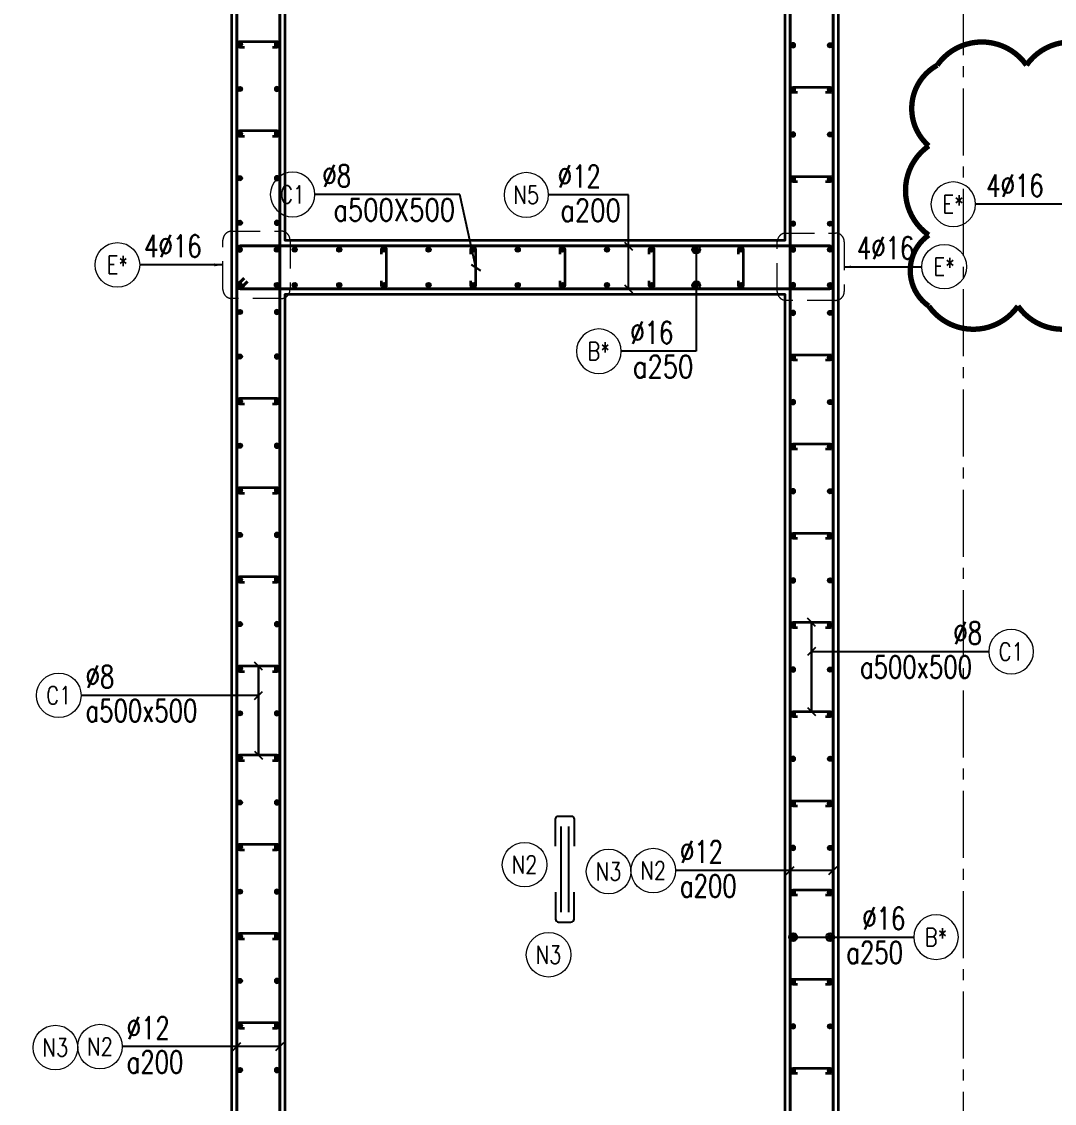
# Model space of a CAD drawing. Header units: millimetres. Extents: x 931337 to 1117500, y 19732 to 157199.
# Drawn here: x 1040356 to 1046142, y 109502 to 115567 of the extents above; entities that cross this region are included whole.
import ezdxf
from ezdxf.enums import TextEntityAlignment as Align

# ---------------------------------------------------------------- set-up
doc = ezdxf.new("R2010")
doc.units = ezdxf.units.MM
doc.header["$MEASUREMENT"] = 0
for name, pattern in [('HIDDEN', [9.525, 6.35, -3.175]), ('HIDDEN2', [4.7625, 3.175, -1.5875]), ('OF_Grid_1$0$CENTER2', [1.125, 0.75, -0.125, 0.125, -0.125])]:
    doc.linetypes.add(name, pattern=pattern)
doc.layers.get('0').update_dxf_attribs({"lineweight": 20})
doc.layers.add('Hidden', color=9, linetype='HIDDEN')
doc.layers.add('Ligature', color=1, linetype='Continuous')
for name, color, linetype, lineweight in [('KC-LEADER', 153, 'Continuous', 18), ('KC-THEP', 6, 'Continuous', 40), ('NDC_S_DIM', 1, 'Continuous', 15), ('NDC_S_HIDDEN', 8, 'HIDDEN2', 13), ('NDC_S_LEADER', 1, 'Continuous', 15), ('NDC_S_REBAR', 4, 'Continuous', 35), ('NDC_S_STIRRUP', 4, 'Continuous', 40), ('NDC_S_VN TEXT', 7, 'Continuous', 20), ('NDC_S_WALL', 6, 'Continuous', 35), ('OF_Grid_1$0$NDC_S_AXIS', 5, 'OF_Grid_1$0$CENTER2', 13)]:
    doc.layers.add(name, color=color, linetype=linetype, lineweight=lineweight)
doc.layers.add('NDC-S-REVC', color=240, linetype='Continuous', lineweight=20, plot=False)
doc.styles.add('NDC_ARIAL', font='arial.ttf', dxfattribs={"width": 0.85})
doc.styles.add('NDC_DIM', font='', dxfattribs={"width": 0.75})
doc.styles.add('NDC_EN TXT', font='romans.shx', dxfattribs={"width": 0.8})
doc.styles.get('NDC_DIM').set_extended_font_data('Dotum')
doc.dimstyles.new('NDC_1-50', dxfattribs={"dimscale": 50, "dimtxt": 2.5, "dimasz": 1, "dimexe": 1.5, "dimexo": 0, "dimgap": 0.8, "dimtad": 1, "dimdec": 0, "dimdsep": 46, "dimtxsty": 'NDC_ARIAL', "dimblk": 'DIMMARK', "dimcen": 49999.938995, "dimdle": 1.5, "dimclrd": 1, "dimclre": 1, "dimclrt": 3, "dimadec": 0, "dimazin": 0, "dimtfac": 1, "dimtdec": 0, "dimtix": 1, "dimtmove": 2, "dimatfit": 3, "dimfxl": 1, "dimarcsym": 0})
doc.dimstyles.new('NDC_dim_25', dxfattribs={"dimscale": 25, "dimtxt": 2.5, "dimasz": 1.5, "dimexe": 1.5, "dimexo": 2.5, "dimgap": 1, "dimtad": 1, "dimdec": 0, "dimzin": 0, "dimdsep": 46, "dimtxsty": 'NDC_DIM', "dimblk": 'DIMMARK', "dimcen": 0.09, "dimdle": 1.2, "dimclrd": 1, "dimclre": 1, "dimclrt": 3, "dimadec": 0, "dimazin": 0, "dimtfac": 1, "dimtdec": 0, "dimtix": 1, "dimtofl": 0, "dimtmove": 0, "dimatfit": 3, "dimfxl": 6, "dimfxlon": 1, "dimtolj": 1, "dimtzin": 0, "dimarcsym": 0})
doc.dimstyles.new('NDC_dim_30', dxfattribs={"dimscale": 30, "dimtxt": 2.5, "dimasz": 1.5, "dimexe": 1.5, "dimexo": 2.5, "dimgap": 1, "dimtad": 1, "dimdec": 0, "dimzin": 0, "dimdsep": 46, "dimtxsty": 'NDC_DIM', "dimblk": 'DIMMARK', "dimcen": 0.09, "dimdle": 1.2, "dimclrd": 1, "dimclre": 1, "dimclrt": 3, "dimadec": 0, "dimazin": 0, "dimtfac": 1, "dimtdec": 0, "dimtix": 1, "dimtofl": 0, "dimtmove": 0, "dimatfit": 3, "dimfxl": 6, "dimfxlon": 1, "dimtolj": 1, "dimtzin": 0, "dimarcsym": 0})
doc.dimstyles.new('NDC_dim_50', dxfattribs={"dimscale": 50, "dimtxt": 2.5, "dimasz": 1.5, "dimexe": 1.5, "dimexo": 2.5, "dimgap": 1, "dimtad": 1, "dimdec": 0, "dimzin": 0, "dimdsep": 46, "dimtxsty": 'NDC_DIM', "dimblk": 'DIMMARK', "dimcen": 0.09, "dimdle": 1.2, "dimclrd": 1, "dimclre": 1, "dimclrt": 3, "dimadec": 0, "dimazin": 0, "dimtfac": 1, "dimtdec": 0, "dimtix": 1, "dimtofl": 0, "dimtmove": 0, "dimatfit": 3, "dimfxl": 6, "dimfxlon": 1, "dimtolj": 1, "dimtzin": 0, "dimarcsym": 0})

# ---------------------------------------------------------------- blocks, each defined once
blk = doc.blocks.new('THEP')
at = {"layer": 'KC-LEADER', "color": 6}
blk.add_circle((0, 0), 14, dxfattribs=at)
at = {"layer": 'KC-THEP'}
for p, q in [((-14, 0), (14, 0)), ((9.9, 9.9), (-9.9, -9.9)), ((-9.9, 9.9), (9.9, -9.9)), ((0, 14), (0, -14))]:
    blk.add_line(p, q, dxfattribs=at)
blk = doc.blocks.new('DIMMARK')
at = {"layer": 'NDC_S_DIM', "color": 1}
blk.add_line((-1.5, 0), (1, 0), dxfattribs=at)
at = {"layer": 'NDC_S_DIM', "color": 2, "const_width": 0.1}
blk.add_lwpolyline([(-0.424, -0.424), (0.424, 0.424)], dxfattribs=at)
blk = doc.blocks.new('*U11')
blk.add_circle((-2.5, 0), 2.5)
at = {"layer": 'NDC_S_VN TEXT', "color": 3, "style": 'NDC_EN TXT', "width": 0.75}
for tag, p in [('DK1', (0.5, 0.85)), ('KC1', (0.5, -2.97))]:
    blk.add_attdef(tag, p, '', height=2.5, dxfattribs=at)
at = {"layer": 'NDC_S_VN TEXT', "color": 7, "style": 'NDC_EN TXT', "width": 0.8}
blk.add_attdef('SH2', text='', height=2, dxfattribs=at).set_placement((-2.5, 0), align=Align.MIDDLE)
blk = doc.blocks.new('*U12')
blk.add_circle((-2.5, 0), 2.5)
at = {"layer": 'NDC_S_VN TEXT', "color": 3, "style": 'NDC_EN TXT', "width": 0.75}
for tag, p in [('DK1', (0.5, 0.85)), ('KC1', (0.5, -2.97))]:
    blk.add_attdef(tag, p, '', height=2.5, dxfattribs=at)
at = {"layer": 'NDC_S_VN TEXT', "color": 7, "style": 'NDC_EN TXT', "width": 0.8}
blk.add_attdef('SH2', text='', height=2, dxfattribs=at).set_placement((-2.5, 0), align=Align.MIDDLE)
blk = doc.blocks.new('*U1048')
at = {"layer": 'KC-THEP', "rotation": 9.66856443638095}
for p in [(0, 99.3), (0, -99.3)]:
    blk.add_blockref('THEP', p, dxfattribs=at)
blk = doc.blocks.new('*U1047')
at = {"layer": 'NDC_S_HIDDEN', "color": 0, "linetype": 'ByBlock', "lineweight": -2, "transparency": 16777216}
for p in [(0, 0), (250, 0), (500, 0), (750, 0), (1000, 0), (1250, 0), (1500, 0), (1750, 0), (2000, 0), (2250, 0), (2500, 0)]:
    blk.add_blockref('*U1048', p, dxfattribs=at)
blk = doc.blocks.new('*U1050')
at = {"layer": 'NDC_S_REBAR'}
blk.add_lwpolyline([(-15, -75), (-15, -100, 1), (15, -100), (15, 100, 1), (-15, 100), (-15, 75)], format="xyb", dxfattribs=at)
blk = doc.blocks.new('*U1049')
at = {"layer": 'NDC_S_HIDDEN', "color": 0, "linetype": 'ByBlock', "lineweight": -2, "transparency": 16777216}
for p in [(0, 0), (500, 0), (1000, 0), (1500, 0), (2000, 0)]:
    blk.add_blockref('*U1050', p, dxfattribs=at)
blk = doc.blocks.new('*U9')
blk.add_circle((2.5, 0), 2.5)
at = {"layer": 'NDC_S_VN TEXT', "color": 3, "style": 'NDC_EN TXT', "width": 0.75}
blk.add_attdef('DK2', text='', height=2.5, dxfattribs=at).set_placement((-0.85, 0.85), align=Align.RIGHT)
at = {"layer": 'NDC_S_VN TEXT', "color": 7, "style": 'NDC_EN TXT', "width": 0.8}
blk.add_attdef('SH3', text='', height=2, dxfattribs=at).set_placement((2.5, 0), align=Align.MIDDLE)
blk = doc.blocks.new('*U10')
blk.add_circle((2.5, 0), 2.5)
at = {"layer": 'NDC_S_VN TEXT', "color": 3, "style": 'NDC_EN TXT'}
for tag, width, p in [('DK2', 0.75, (-0.85, 0.85)), ('KC2', 0.8, (-0.85, -2.97))]:
    blk.add_attdef(tag, text='', height=2.5, dxfattribs=dict(at, width=width)).set_placement(p, align=Align.RIGHT)
at = {"layer": 'NDC_S_VN TEXT', "color": 7, "style": 'NDC_EN TXT', "width": 0.8}
blk.add_attdef('SH3', text='', height=2, dxfattribs=at).set_placement((2.5, 0), align=Align.MIDDLE)
blk = doc.blocks.new('A$C7BC65A55')
at = {"layer": 'Ligature'}
for p, q in [((-15.2, 372, 0), (-15.2, 38.5, 0)), ((15.2, 372, 0), (15.2, 38.5, 0))]:
    blk.add_line(p, q, dxfattribs=at)
for points in [[(-36.2, 296.5), (-36.2, 400.9, -0.414214), (-24, 413.1), (24, 413.1, -0.414214), (36.2, 400.9), (36.2, 296.5)], [(-36.2, 116.5), (-36.2, 12.2, 0.414214), (-24, 0), (24, 0, 0.414214), (36.2, 12.2), (36.2, 116.5)]]:
    blk.add_lwpolyline(points, format="xyb", dxfattribs=at)
blk = doc.blocks.new('*U13')
blk.add_circle((-2.5, 0), 2.5)
at = {"layer": 'NDC_S_VN TEXT', "color": 3, "style": 'NDC_EN TXT', "width": 0.75}
blk.add_attdef('DK1', (0.5, 0.85), '', height=2.5, dxfattribs=at)
at = {"layer": 'NDC_S_VN TEXT', "color": 7, "style": 'NDC_EN TXT', "width": 0.8}
blk.add_attdef('SH2', text='', height=2, dxfattribs=at).set_placement((-2.5, 0), align=Align.MIDDLE)

msp = doc.modelspace()

# ---------------------------------------------------------------- linework, layer by layer
for centre in [(1043173.636, 110840.347), (1043644.605, 110802.187), (1043308.084, 110335.344), (1040544.605, 109815.251)]:
    msp.add_circle(centre, 125)
at = {"layer": 'NDC-S-REVC', "const_width": 30}
msp.add_lwpolyline([(1045438.293, 113972.144, 0.52056705), (1045938.293, 113972.144, 0.52056705), (1046438.293, 113972.144, 0.52056705), (1046938.293, 113972.144, 0.52056705), (1047438.293, 113972.144, 0.52056705), (1047938.293, 113972.144, 0.52056705), (1048438.293, 113972.144, 0.52056705), (1048938.293, 113972.144, 0.52056705), (1049286.882, 114123.554, 0.52056705), (1049286.882, 114623.554, 0.52056705), (1049286.882, 115123.554, 0.52056705), (1048985.983, 115322.655, 0.52056705), (1048485.983, 115322.655, 0.52056705), (1047985.983, 115322.655, 0.52056705), (1047485.983, 115322.655, 0.52056705), (1046985.983, 115322.655, 0.52056705), (1046485.983, 115322.655, 0.52056705), (1045985.983, 115322.655, 0.52056705), (1045485.983, 115322.655, 0.52056705), (1045438.293, 114870.345, 0.52056705), (1045438.293, 114370.345, 0.52056705)], format="xyb", close=True, dxfattribs=at)
at = {"layer": 'NDC_S_HIDDEN', "ltscale": 50}
for points in [[(1041533.494, 114391.982), (1041809.338, 114391.982, -0.41421356), (1041859.338, 114341.982), (1041859.338, 114064.433, -0.41421356), (1041809.338, 114014.433), (1041533.494, 114014.433, -0.41421356), (1041483.494, 114064.433), (1041483.494, 114341.982, -0.41421356)], [(1044639.46, 114381.701), (1044915.303, 114381.701, -0.41421356), (1044965.303, 114331.701), (1044965.303, 114054.151, -0.41421356), (1044915.303, 114004.151), (1044639.46, 114004.151, -0.41421356), (1044589.46, 114054.151), (1044589.46, 114331.701, -0.41421356)]]:
    msp.add_lwpolyline(points, format="xyb", close=True, dxfattribs=at)
at = {"layer": 'NDC_S_REBAR'}
for points in [[(1041760.447, 115424.057), (1041785.447, 115424.057, 1), (1041785.447, 115454.057), (1041578.423, 115454.057, 1), (1041578.423, 115424.057), (1041603.423, 115424.057)], [(1044703.423, 115169.139), (1044678.423, 115169.139, -1), (1044678.423, 115199.139), (1044885.447, 115199.139, -1), (1044885.447, 115169.139), (1044860.447, 115169.139)], [(1041760.447, 114924.057), (1041785.447, 114924.057, 1), (1041785.447, 114954.057), (1041578.423, 114954.057, 1), (1041578.423, 114924.057), (1041603.423, 114924.057)], [(1044703.423, 114669.139), (1044678.423, 114669.139, -1), (1044678.423, 114699.139), (1044885.447, 114699.139, -1), (1044885.447, 114669.139), (1044860.447, 114669.139)], [(1044703.423, 113669.139), (1044678.423, 113669.139, -1), (1044678.423, 113699.139), (1044885.447, 113699.139, -1), (1044885.447, 113669.139), (1044860.447, 113669.139)], [(1041760.447, 113424.057), (1041785.447, 113424.057, 1), (1041785.447, 113454.057), (1041578.423, 113454.057, 1), (1041578.423, 113424.057), (1041603.423, 113424.057)], [(1044703.423, 113169.139), (1044678.423, 113169.139, -1), (1044678.423, 113199.139), (1044885.447, 113199.139, -1), (1044885.447, 113169.139), (1044860.447, 113169.139)], [(1041760.447, 112924.057), (1041785.447, 112924.057, 1), (1041785.447, 112954.057), (1041578.423, 112954.057, 1), (1041578.423, 112924.057), (1041603.423, 112924.057)], [(1044703.423, 112669.139), (1044678.423, 112669.139, -1), (1044678.423, 112699.139), (1044885.447, 112699.139, -1), (1044885.447, 112669.139), (1044860.447, 112669.139)], [(1041760.447, 112424.057), (1041785.447, 112424.057, 1), (1041785.447, 112454.057), (1041578.423, 112454.057, 1), (1041578.423, 112424.057), (1041603.423, 112424.057)], [(1044703.423, 112169.139), (1044678.423, 112169.139, -1), (1044678.423, 112199.139), (1044885.447, 112199.139, -1), (1044885.447, 112169.139), (1044860.447, 112169.139)], [(1041760.447, 111924.057), (1041785.447, 111924.057, 1), (1041785.447, 111954.057), (1041578.423, 111954.057, 1), (1041578.423, 111924.057), (1041603.423, 111924.057)], [(1044703.423, 111669.139), (1044678.423, 111669.139, -1), (1044678.423, 111699.139), (1044885.447, 111699.139, -1), (1044885.447, 111669.139), (1044860.447, 111669.139)], [(1041760.447, 111424.057), (1041785.447, 111424.057, 1), (1041785.447, 111454.057), (1041578.423, 111454.057, 1), (1041578.423, 111424.057), (1041603.423, 111424.057)], [(1044703.423, 111169.139), (1044678.423, 111169.139, -1), (1044678.423, 111199.139), (1044885.447, 111199.139, -1), (1044885.447, 111169.139), (1044860.447, 111169.139)], [(1041760.447, 110924.057), (1041785.447, 110924.057, 1), (1041785.447, 110954.057), (1041578.423, 110954.057, 1), (1041578.423, 110924.057), (1041603.423, 110924.057)], [(1044703.423, 110669.139), (1044678.423, 110669.139, -1), (1044678.423, 110699.139), (1044885.447, 110699.139, -1), (1044885.447, 110669.139), (1044860.447, 110669.139)], [(1041760.447, 110424.057), (1041785.447, 110424.057, 1), (1041785.447, 110454.057), (1041578.423, 110454.057, 1), (1041578.423, 110424.057), (1041603.423, 110424.057)], [(1044703.423, 110169.139), (1044678.423, 110169.139, -1), (1044678.423, 110199.139), (1044885.447, 110199.139, -1), (1044885.447, 110169.139), (1044860.447, 110169.139)], [(1041760.447, 109924.057), (1041785.447, 109924.057, 1), (1041785.447, 109954.057), (1041578.423, 109954.057, 1), (1041578.423, 109924.057), (1041603.423, 109924.057)], [(1044703.423, 109669.139), (1044678.423, 109669.139, -1), (1044678.423, 109699.139), (1044885.447, 109699.139, -1), (1044885.447, 109669.139), (1044860.447, 109669.139)]]:
    msp.add_lwpolyline(points, format="xyb", dxfattribs=at)
at = {"layer": 'NDC_S_STIRRUP'}
for points in [[(1041601.935, 104729.057), (1041561.935, 104689.057, 0.41421356), (1041581.935, 104669.057), (1041781.935, 104669.057, 0.41421356), (1041801.935, 104689.057), (1041801.935, 116989.057, 0.41421356), (1041781.935, 117009.057), (1041581.935, 117009.057, 0.41421356), (1041561.935, 116989.057), (1041561.935, 104689.057, 0.41421356), (1041581.935, 104669.057), (1041621.935, 104709.057)], [(1044861.935, 104729.057), (1044901.935, 104689.057, -0.41421356), (1044881.935, 104669.057), (1044681.935, 104669.057, -0.41421356), (1044661.935, 104689.057), (1044661.935, 116989.057, -0.41421356), (1044681.935, 117009.057), (1044881.935, 117009.057, -0.41421356), (1044901.935, 116989.057), (1044901.935, 104689.057, -0.41421356), (1044881.935, 104669.057), (1044841.935, 104709.057)], [(1041621.935, 114109.057), (1041581.935, 114069.057, -0.41421356), (1041561.935, 114089.057), (1041561.935, 114289.057, -0.41421356), (1041581.935, 114309.057), (1044881.935, 114309.057, -0.41421356), (1044901.935, 114289.057), (1044901.935, 114089.057, -0.41435759), (1044881.935, 114069.057), (1041581.935, 114069.057, -0.41421356), (1041561.935, 114089.057), (1041601.935, 114129.057)]]:
    msp.add_lwpolyline(points, format="xyb", dxfattribs=at)
at = {"layer": 'NDC_S_WALL'}
for points in [[(1044931.935, 107639.057), (1044931.935, 117039.057), (1044931.935, 117039.057), (1044531.935, 117039.057), (1044531.935, 117039.057), (1044531.935, 116539.057), (1044531.935, 116539.057), (1044631.935, 116539.057), (1044631.935, 114339.057), (1041831.935, 114339.057), (1041831.935, 116539.057), (1041831.935, 116539.057), (1043429.595, 116539.057), (1043429.595, 116539.057), (1043429.595, 117039.057), (1043429.595, 117039.057), (1038531.935, 117039.057), (1038531.935, 115889.057), (1038831.935, 115889.057), (1038831.935, 116539.057), (1041531.935, 116539.057), (1041531.935, 116539.057), (1041531.935, 105139.057)], [(1041831.935, 107289.057), (1041831.935, 114039.057), (1041831.935, 114039.057), (1044631.935, 114039.057), (1044631.935, 104639.057)]]:
    msp.add_lwpolyline(points, dxfattribs=at)
at = {"layer": 'OF_Grid_1$0$NDC_S_AXIS', "ltscale": 500}
msp.add_line((1045632.735, 103004.688), (1045632.735, 118700.803), dxfattribs=at)

# ---------------------------------------------------------------- block references
at = {"layer": 'Hidden', "xscale": 1.44, "yscale": 1.44, "zscale": 1.44}
msp.add_blockref('A$C7BC65A55', (1043398.716, 110518.066, 0.03), dxfattribs=at)
at = {"layer": 'KC-THEP'}
for p, rotation in [((1041578.423, 115439.057), 189.6685644363809), ((1044885.447, 115434.139), 9.66856443638095), ((1041578.423, 115189.057), 189.6685644363809), ((1044885.447, 115184.139), 9.66856443638095), ((1041578.423, 114939.057), 189.6685644363809), ((1044885.447, 114934.139), 9.66856443638095), ((1041578.423, 114689.057), 189.6685644363809), ((1044885.447, 114684.139), 9.66856443638095), ((1041578.423, 114439.057), 189.6685644363809), ((1044885.447, 114434.139), 9.66856443638095), ((1041785.447, 114288.631), 9.668564436354272), ((1044885.447, 114288.631), 9.668564436380926), ((1041785.447, 114090.042), 9.668564436354272), ((1044885.447, 114090.042), 9.668564436380926), ((1041578.423, 113939.057), 189.6685644363809), ((1044885.447, 113934.139), 9.66856443638095), ((1041578.423, 113689.057), 189.6685644363809), ((1044885.447, 113684.139), 9.66856443638095), ((1041578.423, 113439.057), 189.6685644363809), ((1044885.447, 113434.139), 9.66856443638095), ((1041578.423, 113189.057), 189.6685644363809), ((1044885.447, 113184.139), 9.66856443638095), ((1041578.423, 112939.057), 189.6685644363809), ((1044885.447, 112934.139), 9.66856443638095), ((1041578.423, 112689.057), 189.6685644363809), ((1044885.447, 112684.139), 9.66856443638095), ((1041578.423, 112439.057), 189.6685644363809), ((1044885.447, 112434.139), 9.66856443638095), ((1041578.423, 112189.057), 189.6685644363809), ((1044885.447, 112184.139), 9.66856443638095), ((1041578.423, 111939.057), 189.6685644363809), ((1044885.447, 111934.139), 9.66856443638095), ((1041578.423, 111689.057), 189.6685644363809), ((1044885.447, 111684.139), 9.66856443638095), ((1041578.423, 111439.057), 189.6685644363809), ((1044885.447, 111434.139), 9.66856443638095), ((1041578.423, 111189.057), 189.6685644363809), ((1044885.447, 111184.139), 9.66856443638095), ((1041578.423, 110939.057), 189.6685644363809), ((1044885.447, 110934.139), 9.66856443638095), ((1041578.423, 110689.057), 189.6685644363809), ((1044885.447, 110684.139), 9.66856443638095), ((1041578.423, 110439.057), 189.6685644363809), ((1044885.447, 110434.139), 9.66856443638095), ((1041578.423, 110189.057), 189.6685644363809), ((1044885.447, 110184.139), 9.66856443638095), ((1041578.423, 109939.057), 189.6685644363809), ((1044885.447, 109934.139), 9.66856443638095), ((1041578.423, 109689.057), 189.6685644363809), ((1044885.447, 109684.139), 9.66856443638095)]:
    msp.add_blockref('THEP', p, dxfattribs=dict(at, rotation=rotation))
at = {"layer": 'KC-THEP', "xscale": -1}
for p, rotation in [((1041785.447, 115439.057), 170.331435563619), ((1044678.423, 115434.139), 350.3314355636191), ((1041785.447, 115189.057), 170.331435563619), ((1044678.423, 115184.139), 350.3314355636191), ((1041785.447, 114939.057), 170.331435563619), ((1044678.423, 114934.139), 350.3314355636191), ((1041785.447, 114689.057), 170.331435563619), ((1044678.423, 114684.139), 350.3314355636191), ((1041785.447, 114439.057), 170.331435563619), ((1044678.423, 114434.139), 350.3314355636191), ((1041578.423, 114288.631), 350.3314355636191), ((1044678.423, 114288.631), 350.3314355636191), ((1041578.423, 114090.042), 350.3314355636191), ((1044678.423, 114090.042), 350.3314355636191), ((1041785.447, 113939.057), 170.331435563619), ((1044678.423, 113934.139), 350.3314355636191), ((1041785.447, 113689.057), 170.331435563619), ((1044678.423, 113684.139), 350.3314355636191), ((1041785.447, 113439.057), 170.331435563619), ((1044678.423, 113434.139), 350.3314355636191), ((1041785.447, 113189.057), 170.331435563619), ((1044678.423, 113184.139), 350.3314355636191), ((1041785.447, 112939.057), 170.331435563619), ((1044678.423, 112934.139), 350.3314355636191), ((1041785.447, 112689.057), 170.331435563619), ((1044678.423, 112684.139), 350.3314355636191), ((1041785.447, 112439.057), 170.331435563619), ((1044678.423, 112434.139), 350.3314355636191), ((1041785.447, 112189.057), 170.331435563619), ((1044678.423, 112184.139), 350.3314355636191), ((1041785.447, 111939.057), 170.331435563619), ((1044678.423, 111934.139), 350.3314355636191), ((1041785.447, 111689.057), 170.331435563619), ((1044678.423, 111684.139), 350.3314355636191), ((1041785.447, 111439.057), 170.331435563619), ((1044678.423, 111434.139), 350.3314355636191), ((1041785.447, 111189.057), 170.331435563619), ((1044678.423, 111184.139), 350.3314355636191), ((1041785.447, 110939.057), 170.331435563619), ((1044678.423, 110934.139), 350.3314355636191), ((1041785.447, 110689.057), 170.331435563619), ((1044678.423, 110684.139), 350.3314355636191), ((1041785.447, 110439.057), 170.331435563619), ((1044678.423, 110434.139), 350.3314355636191), ((1041785.447, 110189.057), 170.331435563619), ((1044678.423, 110184.139), 350.3314355636191), ((1041785.447, 109939.057), 170.331435563619), ((1044678.423, 109934.139), 350.3314355636191), ((1041785.447, 109689.057), 170.331435563619), ((1044678.423, 109684.139), 350.3314355636191)]:
    msp.add_blockref('THEP', p, dxfattribs=dict(at, rotation=rotation))
at = {"layer": 'NDC_S_HIDDEN'}
for name, p in [('*U1047', (1041885.447, 114189.336)), ('*U1049', (1042385.447, 114188.631))]:
    msp.add_blockref(name, p, dxfattribs=at)
at = {"layer": 'NDC_S_VN TEXT'}
ref = msp.add_blockref('*U10', (1041998.641, 114597.621), dxfattribs=dict(at, xscale=-50, yscale=50, zscale=50))
ref.add_attrib('SH3', 'C1', dxfattribs={"color": 7, "height": 100, "style": 'NDC_EN TXT', "width": 0.8}).set_placement((1041873.641, 114597.621), align=Align.MIDDLE)
ref.add_attrib('DK2', '%%c8', dxfattribs={"color": 3, "height": 125, "style": 'NDC_EN TXT', "width": 0.75}).set_placement((1042201.856, 114639.896), align=Align.RIGHT)
ref.add_attrib('KC2', 'a500X500', dxfattribs={"color": 3, "height": 125, "style": 'NDC_EN TXT', "width": 0.8}).set_placement((1042783.998, 114448.994), align=Align.RIGHT)
ref = msp.add_blockref('*U10', (1043308.45, 114595.479), dxfattribs=dict(at, xscale=-50, yscale=50, zscale=50))
ref.add_attrib('SH3', 'N5', dxfattribs={"color": 7, "height": 100, "style": 'NDC_EN TXT', "width": 0.8}).set_placement((1043183.45, 114595.479), align=Align.MIDDLE)
ref.add_attrib('DK2', '%%C12', dxfattribs={"color": 3, "height": 125, "style": 'NDC_EN TXT', "width": 0.75}).set_placement((1043600.95, 114637.754), align=Align.RIGHT)
ref.add_attrib('KC2', 'a200', dxfattribs={"color": 3, "height": 125, "style": 'NDC_EN TXT', "width": 0.8}).set_placement((1043712.854, 114446.852), align=Align.RIGHT)
ref = msp.add_blockref('*U9', (1045700.627, 114543.107), dxfattribs=dict(at, xscale=-50, yscale=50, zscale=50))
ref.add_attrib('SH3', 'E*', dxfattribs={"color": 7, "height": 100, "style": 'NDC_EN TXT', "width": 0.8}).set_placement((1045575.627, 114543.107), align=Align.MIDDLE)
ref.add_attrib('DK2', '4%%C16', dxfattribs={"color": 3, "height": 125, "style": 'NDC_EN TXT', "width": 0.75}).set_placement((1046082.412, 114585.382), align=Align.RIGHT)
at = {"layer": 'NDC_S_VN TEXT', "xscale": 50, "yscale": 50, "zscale": 50}
for name, p, values in [('*U13', (1041017.088, 114203.208), {'SH2': 'E*', 'DK1': '4%%C16'}), ('*U9', (1045399.881, 114192.926), {'SH3': 'E*', 'DK2': '4%%C16'}), ('*U12', (1040688.622, 111789.696), {'SH2': 'C1', 'DK1': '%%c8', 'KC1': 'a500x500'}), ('*U11', (1044019.548, 110807.355), {'SH2': 'N2', 'DK1': '%%C12', 'KC1': 'a200'}), ('*U11', (1040919.548, 109820.419), {'SH2': 'N2', 'DK1': '%%C12', 'KC1': 'a200'})]:
    msp.add_blockref(name, p, dxfattribs=at).add_auto_attribs(values)
at = {"layer": 'NDC_S_VN TEXT'}
ref = msp.add_blockref('*U10', (1043714.836, 113718.919), dxfattribs=dict(at, xscale=-50, yscale=50, zscale=50))
ref.add_attrib('SH3', 'B*', dxfattribs={"color": 7, "height": 100, "style": 'NDC_EN TXT', "width": 0.8}).set_placement((1043589.836, 113718.919), align=Align.MIDDLE)
ref.add_attrib('DK2', '%%C16', dxfattribs={"color": 3, "height": 125, "style": 'NDC_EN TXT', "width": 0.75}).set_placement((1044007.336, 113761.194), align=Align.RIGHT)
ref.add_attrib('KC2', 'a250', dxfattribs={"color": 3, "height": 125, "style": 'NDC_EN TXT', "width": 0.8}).set_placement((1044119.241, 113570.292), align=Align.RIGHT)
ref = msp.add_blockref('*U12', (1045775.248, 112034.777), dxfattribs=dict(at, xscale=-50, yscale=50, zscale=50))
ref.add_attrib('SH2', 'C1', dxfattribs={"color": 7, "height": 100, "style": 'NDC_EN TXT', "width": 0.8}).set_placement((1045900.248, 112034.777), align=Align.MIDDLE)
ref.add_attrib('DK1', '%%c8', (1045576.141, 112077.053), dxfattribs={"color": 3, "height": 125, "style": 'NDC_EN TXT', "width": 0.75})
ref.add_attrib('KC1', 'a500x500', (1045053.82, 111886.15), dxfattribs={"color": 3, "height": 125, "style": 'NDC_EN TXT', "width": 0.75})
ref = msp.add_blockref('*U11', (1045354.394, 110434.139), dxfattribs=dict(at, xscale=-50, yscale=50, zscale=50))
ref.add_attrib('SH2', 'B*', dxfattribs={"color": 7, "height": 100, "style": 'NDC_EN TXT', "width": 0.8}).set_placement((1045479.394, 110434.139), align=Align.MIDDLE)
ref.add_attrib('DK1', '%%C16', (1045066.001, 110476.414), dxfattribs={"color": 3, "height": 125, "style": 'NDC_EN TXT', "width": 0.75})
ref.add_attrib('KC1', 'a250', (1044976.715, 110285.512), dxfattribs={"color": 3, "height": 125, "style": 'NDC_EN TXT', "width": 0.75})

# ---------------------------------------------------------------- texts
at = {"layer": 'NDC_S_VN TEXT', "color": 7, "style": 'NDC_EN TXT', "width": 0.8}
for tag, p in [('N2', (1043173.636, 110840.347)), ('N3', (1043644.605, 110802.187)), ('N3', (1043308.084, 110335.344)), ('N3', (1040544.605, 109815.251))]:
    msp.add_attdef(tag, text='3', height=100, dxfattribs=at).set_placement(p, align=Align.MIDDLE)

# ---------------------------------------------------------------- leaders
at = {"layer": 'NDC_S_LEADER'}
for points, dimstyle, override in [([(1042900.447, 114188.631), (1042811.538, 114597.62), (1041998.641, 114597.62)], 'NDC_dim_30', {"dimtad": 0, "dimldrblk": 'Oblique'}), ([(1043755.885, 114068.631), (1043755.885, 114595.298), (1043308.45, 114595.298)], 'NDC_dim_30', {"dimgap": 1, "dimtad": 0, "dimldrblk": 'Oblique'}), ([(1043755.885, 114308.631), (1043755.885, 114595.298), (1043308.45, 114595.298)], 'NDC_dim_30', {"dimtad": 0, "dimldrblk": 'Oblique'}), ([(1046289.46, 114542.926), (1045700.627, 114542.926)], 'NDC_dim_50', {"dimgap": 1, "dimtad": 0}), ([(1044135.447, 114288.631), (1044135.447, 113718.738), (1043714.836, 113718.738)], 'NDC_dim_30', {"dimgap": 1, "dimtad": 0, "dimldrblk": 'Origin'}), ([(1044965.303, 114192.926), (1045399.881, 114192.926)], 'NDC_dim_25', {"dimgap": 1, "dimtad": 0}), ([(1044135.447, 114088.631), (1044135.447, 113718.738), (1043714.836, 113718.738)], 'NDC_dim_30', {"dimgap": 1, "dimtad": 0, "dimldrblk": 'Origin'}), ([(1044781.935, 112199.139), (1044781.935, 111699.139)], 'NDC_dim_30', {"dimtad": 0, "dimldrblk": 'Oblique'}), ([(1044781.935, 111699.139), (1044781.935, 112199.139)], 'NDC_dim_30', {"dimtad": 0, "dimldrblk": 'Oblique'}), ([(1044781.935, 112034.777), (1045775.248, 112034.777)], 'NDC_dim_30', {"dimtad": 0, "dimldrblk": 'Oblique'}), ([(1041681.935, 111954.057), (1041681.935, 111454.057)], 'NDC_dim_30', {"dimtad": 0, "dimldrblk": 'Oblique'}), ([(1041681.935, 111454.057), (1041681.935, 111954.057)], 'NDC_dim_30', {"dimtad": 0, "dimldrblk": 'Oblique'}), ([(1041681.935, 111789.695), (1040688.622, 111789.695)], 'NDC_dim_30', {"dimtad": 0, "dimldrblk": 'Oblique'}), ([(1044901.935, 110807.174), (1044019.547, 110807.174)], 'NDC_dim_30', {"dimtad": 0, "dimldrblk": 'Oblique'}), ([(1044661.935, 110807.174), (1044019.547, 110807.174)], 'NDC_dim_30', {"dimtad": 0, "dimldrblk": 'Oblique'}), ([(1044678.423, 110434.139), (1045354.394, 110434.139)], 'NDC_dim_30', {"dimtad": 0, "dimldrblk": 'Origin'}), ([(1044885.447, 110434.139), (1045354.394, 110434.139)], 'NDC_dim_30', {"dimtad": 0, "dimldrblk": 'Origin'}), ([(1041801.935, 109820.238), (1040919.547, 109820.238)], 'NDC_dim_30', {"dimtad": 0, "dimldrblk": 'Oblique'}), ([(1041561.935, 109820.238), (1040919.547, 109820.238)], 'NDC_dim_30', {"dimtad": 0, "dimldrblk": 'Oblique'})]:
    msp.add_leader(points, dimstyle=dimstyle, override=override, dxfattribs=at)
msp.add_leader([(1041485.643, 114203.208), (1041017.088, 114203.208)], dimstyle='NDC_1-50', dxfattribs=at)

doc.saveas('drawing.dxf')
